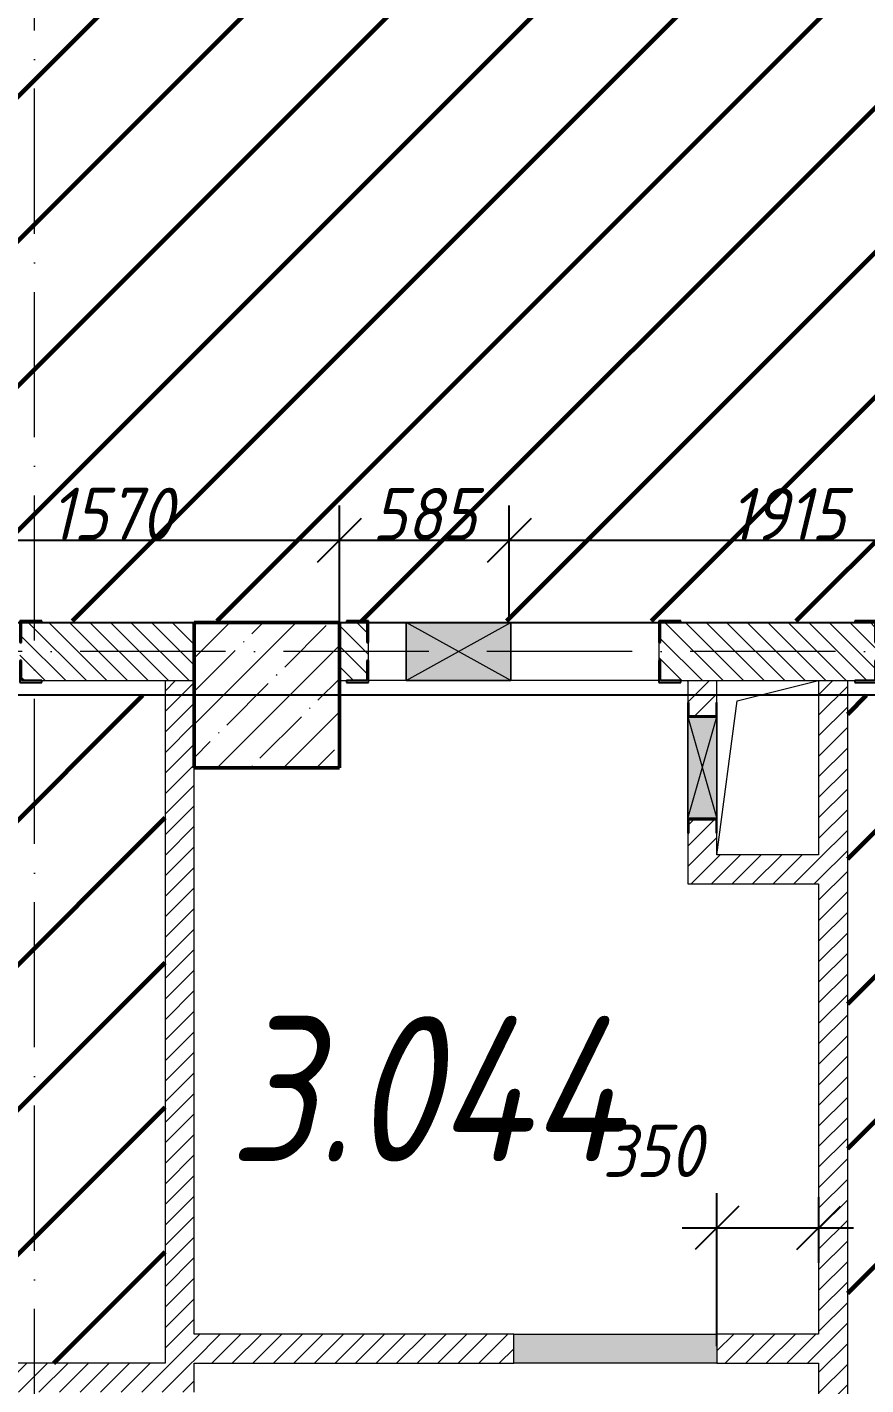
# Model space of a CAD drawing. Header units: millimetres. Extents: x -606178 to 312196, y -19338 to 632709.
# Drawn here: x -130890 to -128002, y 455251 to 459925 of the extents above; entities that cross this region are included whole.
import ezdxf

# ---------------------------------------------------------------- set-up
doc = ezdxf.new("R2010")
doc.units = ezdxf.units.MM
doc.linetypes.add('50_200_ШТРИХ_1Т_ш5_п1_п1_', pattern=[700, 500, -100, 0, -100])
for name, color, linetype, lineweight in [('6.4.1) Окр пт с инж. ПТ2.16', 3, 'Continuous', 60), ('A-____-____-DIMS', 7, 'Continuous', 9), ('A-DETL-GENF-OTLN', 7, 'Continuous', 9), ('A-GENM-____-MCUT', 7, 'Continuous', 25), ('A-GENM-____-OTLN', 7, 'Continuous', 9), ('A-GENM-____-OTLN-1', 7, 'Continuous', 25), ('A-GLAZ-____-OTLN', 7, 'Continuous', 9), ('A-WALL-____-MCUT-3', 7, 'Continuous', 9), ('A-WALL-____-PATT-1', 7, 'Continuous', 9), ('A-WALL-FNSH-MCUT-1', 7, 'Continuous', 9), ('I-WALL-____-OTLN', 7, 'Continuous', 9), ('S-COLS-____-MCUT', 7, 'Continuous', 50), ('S-COLS-____-OTLN', 7, 'Continuous', 9), ('S-GRID-____-OTLN-1', 7, '50_200_ШТРИХ_1Т_ш5_п1_п1_', 9), ('Марки помещений', 7, 'Continuous', 9)]:
    doc.layers.add(name, color=color, linetype=linetype, lineweight=lineweight)
doc.styles.add('ISOCPEUR_I_10', font='isocpeui.ttf', dxfattribs={"width": 0.9, "height": 180})
doc.styles.add('ISOCPEUR_I_2', font='isocpeui.ttf', dxfattribs={"width": 0.85, "height": 2.3})
doc.dimstyles.new('ISO-1_8_0_9К_СРЕДНИЙ_Кладочные_3', dxfattribs={"dimscale": 304.8, "dimtxt": 179.276612, "dimasz": 0.492126, "dimexe": 0.393701, "dimexo": 0, "dimgap": 0, "dimtad": 1, "dimdec": 3, "dimrnd": 0.001, "dimdsep": 46, "dimtxsty": 'ISOCPEUR_I_10', "dimblk1": 'OBLIQUE', "dimblk2": 'OBLIQUE', "dimsah": 1, "dimcen": 0.09, "dimdle": 0.393701, "dimazin": 0, "dimtfac": 1, "dimtdec": 4, "dimtix": 1, "dimtmove": 0, "dimatfit": 3, "dimfxl": 1, "dimtvp": 1, "dimtolj": 1, "dimtzin": 0, "dimarcsym": 2})
doc.dimstyles.new('ISO-1_8_0_9К_СРЕДНИЙ_Кладочные_4', dxfattribs={"dimscale": 304.8, "dimtxt": 179.276612, "dimasz": 0.492126, "dimexe": 0.393701, "dimexo": 0, "dimgap": 0, "dimtad": 1, "dimdec": 3, "dimrnd": 0.001, "dimdsep": 46, "dimtxsty": 'ISOCPEUR_I_10', "dimblk1": 'OBLIQUE', "dimblk2": 'OBLIQUE', "dimsah": 1, "dimcen": 0.09, "dimdle": 0.393701, "dimazin": 0, "dimtfac": 1, "dimtdec": 4, "dimtix": 1, "dimtmove": 1, "dimatfit": 3, "dimfxl": 1, "dimtvp": 1, "dimtolj": 1, "dimtzin": 0, "dimarcsym": 2})
pattern_1 = [(135, (-140714.89, 451794.26), (-35.35534, -35.35534), [])]
pattern_2 = [(45, (-140714.89, 451794.26), (-35.35534, 35.35534), [])]

# ---------------------------------------------------------------- blocks, each defined once
blk = doc.blocks.new('BSC_Колонна _Прямоугольная - 500х500-V70-АР1_План отверстий 3 этажа в осях 1-64_А-ГГ')
at = {"layer": 'S-COLS-____-OTLN'}
h = blk.add_hatch(dxfattribs=at)
h.set_pattern_fill('FP_107', color=256, style=0, pattern_type=2)
h.set_pattern_definition([(45, (-10650, -5831.04), (-114.0493, 114.0493), []), (45, (-10535.95, -5831.04), (-114.0493, 114.0493), [201.612, -40.322, 3.353, -36.97])])
h.paths.add_polyline_path([(-58.9, -250), (250, -250), (250, 250), (-250, 250), (-250, -250)], flags=0)
at = {"layer": 'S-COLS-____-MCUT'}
for p, q in [((250, 250), (-250, 250)), ((-250, 250), (-250, -250)), ((250, -250), (250, 250)), ((-250, -250), (250, -250))]:
    blk.add_line(p, q, dxfattribs=at)
blk = doc.blocks.new('Фахверк_СКБ_Уголок - 200_3960_зеркало-28268689-АР1_План отверстий 3 этажа в осях 1-64_А-ГГ')
at = {"layer": 'A-GENM-____-MCUT'}
for p, q in [((200, 156), (125, 156)), ((125, 156), (125, 81)), ((131, 81), (131, 150)), ((131, 150), (200, 150)), ((200, 150), (200, 156)), ((125, 81), (131, 81)), ((131, 19), (125, 19)), ((125, 19), (125, -56)), ((131, -50), (131, 19)), ((125, -56), (200, -56)), ((200, -50), (131, -50)), ((200, -56), (200, -50))]:
    blk.add_line(p, q, dxfattribs=at)
blk = doc.blocks.new('154_Стойка_СКБ_Уголок - СМ-2180_200-28268025-АР1_План отверстий 3 этажа в осях 1-64_А-ГГ')
at = {"layer": 'A-GENM-____-MCUT'}
for p, q in [((125, 156), (125, 81)), ((200, 156), (125, 156)), ((131, 81), (131, 150)), ((131, 150), (200, 150)), ((200, 150), (200, 156)), ((125, 81), (131, 81)), ((131, 19), (125, 19)), ((125, 19), (125, -56)), ((131, -50), (131, 19)), ((125, -56), (200, -56)), ((200, -50), (131, -50)), ((200, -56), (200, -50))]:
    blk.add_line(p, q, dxfattribs=at)
blk = doc.blocks.new('AR_Отверстие Ниша - Лючок-32406186-АР1_План отверстий 3 этажа в осях 1-64_А-ГГ')
at = {"layer": 'A-GLAZ-____-OTLN'}
blk.add_hatch(color=256, dxfattribs=at).paths.add_polyline_path([(350, -50), (350, 50), (-350, 50), (-350, -50)], flags=0)
for p, q in [((-350, 50), (350, 50)), ((-350, -50), (-350, 50)), ((350, 50), (350, -50)), ((350, -50), (-350, -50))]:
    blk.add_line(p, q, dxfattribs=at)
blk = doc.blocks.new('AR_Отверстие прямоугольное _в плите_ - AR_Отверстие прямоугольное _в плите_-30552533-АР1_План отверстий 3 этажа в осях 1-64_А-ГГ')
at = {"layer": 'A-GENM-____-OTLN'}
for p, q in [((-105, 230), (175, 300)), ((-175, -300), (-105, 230))]:
    blk.add_line(p, q, dxfattribs=at)
blk = doc.blocks.new('AR_Отверстие прямоугольное _в стене_ - AR_Отверстие прямоугольное _в стене__ОВ-36986906-АР1_План отверстий 3 этажа в осях 1-64_А-ГГ')
at = {"layer": 'A-GLAZ-____-OTLN'}
blk.add_hatch(color=256, dxfattribs=at).paths.add_polyline_path([(-175, -47), (-175, -50), (175, -50), (175, 50), (-175, 50), (-175, 47)], flags=0)
at = {"layer": 'A-DETL-GENF-OTLN'}
for p, q in [((-175, 50), (175, 50)), ((175, 50), (-175, -50)), ((-175, 50), (175, -50)), ((175, 50), (-175, 50)), ((175, -50), (-175, -50)), ((-175, -50), (175, -50))]:
    blk.add_line(p, q, dxfattribs=at)
blk = doc.blocks.new('AR_Отверстие прямоугольное _в стене_ - AR_Отверстие прямоугольное _в стене__ОВ-36986394-АР1_План отверстий 3 этажа в осях 1-64_А-ГГ')
at = {"layer": 'A-GLAZ-____-OTLN'}
blk.add_hatch(color=256, dxfattribs=at).paths.add_polyline_path([(-180, 100), (-180, -100), (180, -100), (180, 100)], flags=0)
at = {"layer": 'A-DETL-GENF-OTLN'}
for p, q in [((-180, -100), (-180, 100)), ((-180, 100), (180, 100)), ((180, 100), (-180, -100)), ((-180, 100), (180, -100)), ((180, 100), (-180, 100)), ((-180, 100), (-180, -100)), ((180, 100), (180, -100)), ((180, -100), (180, 100)), ((180, -100), (-180, -100)), ((-180, -100), (180, -100))]:
    blk.add_line(p, q, dxfattribs=at)
blk = doc.blocks.new('154_Фахверк_СКБ_Швеллер - Тип_100_3960_зеркало-29769493-АР1_План отверстий 3 этажа в осях 1-64_А-ГГ')
at = {"layer": 'A-GENM-____-MCUT'}
for p, q in [((175, 50), (125, 50)), ((125, 50), (125, -50)), ((128, 47), (175, 47)), ((128, -47), (128, 47)), ((175, 47), (175, 50)), ((125, -50), (175, -50)), ((175, -47), (128, -47)), ((175, -50), (175, -47))]:
    blk.add_line(p, q, dxfattribs=at)
blk = doc.blocks.new('154_Фахверк_СКБ_Швеллер - Тип_100_3960-28331862-АР1_План отверстий 3 этажа в осях 1-64_А-ГГ')
at = {"layer": 'A-GENM-____-MCUT'}
for p, q in [((175, 50), (125, 50)), ((125, 50), (125, -50)), ((128, 47), (175, 47)), ((128, -47), (128, 47)), ((175, 47), (175, 50)), ((125, -50), (175, -50)), ((175, -47), (128, -47)), ((175, -50), (175, -47))]:
    blk.add_line(p, q, dxfattribs=at)
blk = doc.blocks.new('_Oblique')
at = {"color": 0, "linetype": 'ByBlock', "lineweight": -2}
blk.add_line((-0.5, -0.5), (0.5, 0.5), dxfattribs=at)
blk = doc.blocks.new('*D5122')
at = {"layer": 'A-____-____-DIMS', "color": 0, "lineweight": -2, "transparency": 16777216}
for p, q in [((-128514.9, 455384.4), (-128514.9, 455911.4)), ((-128164.9, 455897.5), (-128164.9, 455671.4)), ((-128634.9, 455791.4), (-128044.9, 455791.4))]:
    blk.add_line(p, q, dxfattribs=at)
at = {"layer": 'Defpoints', "color": 0, "transparency": 16777216}
for p in [(-128164.9, 455897.5), (-128164.9, 455791.4), (-128514.9, 455384.4)]:
    blk.add_point(p, dxfattribs=at)
at = {"layer": 'A-____-____-DIMS', "color": 0, "lineweight": -2, "transparency": 16777216, "xscale": 150, "yscale": 150, "zscale": 150, "rotation": 180}
blk.add_blockref('_Oblique', (-128514.9, 455791.4), dxfattribs=at)
at = {"layer": 'A-____-____-DIMS', "color": 0, "lineweight": -2, "transparency": 16777216, "xscale": 150, "yscale": 150, "zscale": 150}
blk.add_blockref('_Oblique', (-128164.9, 455791.4), dxfattribs=at)
at = {"layer": 'A-____-____-DIMS', "color": 0, "transparency": 16777216, "insert": (-128909.3, 456146.5), "char_height": 180, "width": 409.578, "attachment_point": 1, "line_spacing_factor": 1.149209, "style": 'ISOCPEUR_I_10'}
blk.add_mtext('\\A1;350', dxfattribs=at)
blk = doc.blocks.new('*D5165')
at = {"layer": 'A-____-____-DIMS', "color": 0, "lineweight": -2, "transparency": 16777216}
for p, q in [((-131384.9, 457875.3), (-131384.9, 458278.5)), ((-129814.9, 457875.3), (-129814.9, 458278.5)), ((-131504.9, 458158.5), (-129694.9, 458158.5))]:
    blk.add_line(p, q, dxfattribs=at)
at = {"layer": 'Defpoints', "color": 0, "transparency": 16777216}
for p in [(-129814.9, 458158.5), (-131384.9, 457875.3), (-129814.9, 457875.3)]:
    blk.add_point(p, dxfattribs=at)
at = {"layer": 'A-____-____-DIMS', "color": 0, "lineweight": -2, "transparency": 16777216, "xscale": 150, "yscale": 150, "zscale": 150, "rotation": 180}
blk.add_blockref('_Oblique', (-131384.9, 458158.5), dxfattribs=at)
at = {"layer": 'A-____-____-DIMS', "color": 0, "lineweight": -2, "transparency": 16777216, "xscale": 150, "yscale": 150, "zscale": 150}
blk.add_blockref('_Oblique', (-129814.9, 458158.5), dxfattribs=at)
at = {"layer": 'A-____-____-DIMS', "color": 0, "transparency": 16777216, "insert": (-130599.9, 458249.6), "char_height": 180, "width": 504.733, "attachment_point": 5, "style": 'ISOCPEUR_I_10'}
blk.add_mtext('\\A1;1570', dxfattribs=at)
blk = doc.blocks.new('*D5166')
at = {"layer": 'A-____-____-DIMS', "color": 0, "lineweight": -2, "transparency": 16777216}
for p, q in [((-129814.9, 457875.3), (-129814.9, 458278.5)), ((-129229.9, 457881.3), (-129229.9, 458278.5)), ((-129934.9, 458158.5), (-129109.9, 458158.5))]:
    blk.add_line(p, q, dxfattribs=at)
at = {"layer": 'Defpoints', "color": 0, "transparency": 16777216}
for p in [(-129229.9, 458158.5), (-129229.9, 457881.3), (-129814.9, 457875.3)]:
    blk.add_point(p, dxfattribs=at)
at = {"layer": 'A-____-____-DIMS', "color": 0, "lineweight": -2, "transparency": 16777216, "xscale": 150, "yscale": 150, "zscale": 150, "rotation": 180}
blk.add_blockref('_Oblique', (-129814.9, 458158.5), dxfattribs=at)
at = {"layer": 'A-____-____-DIMS', "color": 0, "lineweight": -2, "transparency": 16777216, "xscale": 150, "yscale": 150, "zscale": 150}
blk.add_blockref('_Oblique', (-129229.9, 458158.5), dxfattribs=at)
at = {"layer": 'A-____-____-DIMS', "color": 0, "transparency": 16777216, "insert": (-129522.4, 458248.5), "char_height": 180, "width": 409.578, "attachment_point": 5, "style": 'ISOCPEUR_I_10'}
blk.add_mtext('\\A1;585', dxfattribs=at)
blk = doc.blocks.new('*D5167')
at = {"layer": 'A-____-____-DIMS', "color": 0, "lineweight": -2, "transparency": 16777216}
for p, q in [((-129229.9, 457881.3), (-129229.9, 458278.5)), ((-127314.9, 457875.3), (-127314.9, 458278.5)), ((-129349.9, 458158.5), (-127194.9, 458158.5))]:
    blk.add_line(p, q, dxfattribs=at)
at = {"layer": 'Defpoints', "color": 0, "transparency": 16777216}
for p in [(-127314.9, 458158.5), (-129229.9, 457881.3), (-127314.9, 457875.3)]:
    blk.add_point(p, dxfattribs=at)
at = {"layer": 'A-____-____-DIMS', "color": 0, "lineweight": -2, "transparency": 16777216, "xscale": 150, "yscale": 150, "zscale": 150, "rotation": 180}
blk.add_blockref('_Oblique', (-129229.9, 458158.5), dxfattribs=at)
at = {"layer": 'A-____-____-DIMS', "color": 0, "lineweight": -2, "transparency": 16777216, "xscale": 150, "yscale": 150, "zscale": 150}
blk.add_blockref('_Oblique', (-127314.9, 458158.5), dxfattribs=at)
at = {"layer": 'A-____-____-DIMS', "color": 0, "transparency": 16777216, "insert": (-128272.4, 458248.5), "char_height": 180, "width": 463.361, "attachment_point": 5, "style": 'ISOCPEUR_I_10'}
blk.add_mtext('\\A1;1915', dxfattribs=at)

msp = doc.modelspace()

# ---------------------------------------------------------------- hatches: boundary and pattern name
at = {"layer": '6.4.1) Окр пт с инж. ПТ2.16'}
h = msp.add_hatch(dxfattribs=at)
h.set_pattern_fill('ANSI31', color=256, scale=111)
h.paths.add_polyline_path([(-102414.891, 460775.3011), (-102914.891, 460775.3011), (-102914.891, 461025.3011), (-104714.891, 461025.3011), (-104714.891, 461019.3011), (-104789.891, 461019.3011), (-105214.891, 461023.3811), (-105214.891, 460925.3011), (-105414.891, 460925.3011), (-105414.891, 460775.3011), (-105914.891, 460775.3011), (-105914.891, 461025.3011), (-107714.891, 461025.3011), (-107714.891, 461019.3011), (-107789.891, 461019.3011), (-108839.891, 461025.3011), (-108839.891, 461019.3011), (-108914.891, 461019.3011), (-110714.891, 461025.3011), (-110714.891, 461019.3011), (-110789.891, 461019.3011), (-111414.891, 461025.3011), (-111414.891, 460775.3011), (-111914.891, 460775.3011), (-111914.891, 461025.3011), (-113714.891, 461025.3011), (-113714.891, 461019.3011), (-113789.891, 461019.3011), (-114214.891, 461023.3811), (-114214.891, 460925.3011), (-114414.891, 460925.3011), (-114414.891, 460775.3011), (-114914.891, 460775.3011), (-114914.891, 461025.3011), (-121964.891, 461025.3011), (-123114.891, 461025.3011), (-123114.891, 461275.3011), (-125679.3407, 461275.3011, -0.683488624), (-125772.5126, 461275.3011), (-131114.891, 461275.3011), (-131114.891, 461025.3011), (-135114.891, 461025.3011), (-142664.891, 461025.3011), (-142664.891, 460775.3011), (-142914.891, 460775.3011), (-142914.891, 460450.3011), (-142908.891, 460450.3011), (-142908.891, 460375.3011), (-142914.891, 458575.3011), (-142908.891, 458575.3011), (-142908.891, 458500.3011), (-142911.691, 458325.3011), (-142814.891, 458325.3011), (-142814.891, 458125.3011), (-142664.891, 458125.3011), (-142664.891, 457875.3011), (-134889.891, 457875.3011), (-134889.891, 457881.3011), (-134814.891, 457881.3011), (-133664.891, 457881.2181), (-133664.891, 457881.3011), (-133589.891, 457881.3011), (-132139.891, 457881.1949), (-132139.891, 457881.3011), (-132064.891, 457881.3011), (-130914.891, 457881.2153), (-130914.891, 457881.3011), (-130839.891, 457881.3011), (-129789.891, 457881.2215), (-129789.891, 457881.3011), (-129714.891, 457881.3011), (-128714.891, 457881.2242), (-128714.891, 457881.3011), (-128639.891, 457881.3011), (-128039.891, 457881.2543), (-128039.891, 457881.3011), (-127964.891, 457881.3011), (-126814.891, 457881.2106), (-126814.891, 457881.3011), (-126739.891, 457881.3011), (-121714.891, 457880.8993), (-121714.891, 457881.3011), (-121639.891, 457881.3011), (-117089.891, 457880.9107), (-117089.891, 457881.3011), (-117014.891, 457881.3011), (-115314.891, 457881.1449), (-115314.891, 457881.3011), (-115239.891, 457881.3011), (-111389.891, 457880.9375), (-111389.891, 457881.3011), (-111236.891, 457881.3011), (-111224.891, 457875.3011), (-110824.891, 457875.3011), (-110614.891, 457875.3011), (-110614.891, 457881.3011), (-110539.891, 457881.3011), (-110389.891, 457881.2858), (-110389.891, 457881.3011), (-110314.891, 457881.3011), (-109614.891, 457881.2295), (-109614.891, 457881.3011), (-109539.891, 457881.3011), (-107739.891, 457881.1144), (-107739.891, 457881.3011), (-107664.891, 457881.3011), (-106514.891, 457881.1778), (-106514.891, 457881.3011), (-106439.891, 457881.3011), (-102414.891, 457880.8598)])
h.paths.add_polyline_path([(-68864.891, 460775.3011), (-69364.891, 460775.3011), (-69364.891, 461025.3011), (-71864.891, 461025.3011), (-71864.891, 460775.3011), (-72364.891, 460775.3011), (-72364.891, 460925.3011), (-72564.891, 460925.3011), (-72539.891, 461000.3011), (-72364.891, 461025.3011), (-72364.891, 461275.3011), (-72708.891, 461275.3011), (-72708.891, 461206.3011), (-72714.891, 461094.3011), (-72714.891, 461275.3011), (-77864.891, 461275.3011), (-77864.891, 460996.7297), (-77664.891, 461025.3011), (-77664.891, 460925.3011), (-77864.891, 460925.3011), (-77864.891, 460775.3011), (-78364.891, 460775.3011), (-78364.891, 460925.3011), (-78564.891, 460925.3011), (-78564.891, 461025.3011), (-80514.891, 461025.3011), (-80514.891, 461019.3011), (-80589.891, 461019.3011), (-80864.891, 461025.3011), (-80864.891, 460775.3011), (-81364.891, 460775.3011), (-81364.891, 461025.3011), (-81639.891, 461025.3011), (-81639.891, 461019.3011), (-81714.891, 461019.3011), (-81714.891, 461025.3011), (-83514.891, 461025.3011), (-83514.891, 461019.3011), (-83589.891, 461019.3011), (-84639.891, 461025.3011), (-84639.891, 461019.3011), (-84714.891, 461019.3011), (-86514.891, 461025.3011), (-86514.891, 461019.3011), (-86664.891, 461019.3011), (-86664.891, 460925.3011), (-86864.891, 460925.3011), (-86864.891, 460775.3011), (-87364.891, 460775.3011), (-87364.891, 460925.3011), (-87564.891, 460925.3011), (-87539.891, 461000.3011), (-87364.891, 461025.3011), (-87364.891, 461275.3011), (-87708.891, 461275.3011), (-87708.891, 461206.3011), (-87714.891, 461094.3011), (-87714.891, 461275.3011), (-89514.891, 461275.3011), (-89514.891, 461206.3011), (-89514.891, 461094.3011), (-89514.891, 461019.3011), (-89589.891, 461019.3011), (-89864.891, 461025.3011), (-89864.891, 460775.3011), (-90364.891, 460775.3011), (-90364.891, 460925.3011), (-90564.891, 460925.3011), (-90539.891, 461000.3011), (-90364.891, 461025.3011), (-90364.891, 461275.3011), (-90708.891, 461275.3011), (-90708.891, 461206.3011), (-90714.891, 461094.3011), (-90714.891, 461275.3011), (-92514.891, 461275.3011), (-92514.891, 461206.3011), (-92514.891, 461094.3011), (-92514.891, 461019.3011), (-92589.891, 461019.3011), (-93639.891, 461025.3011), (-93639.891, 461019.3011), (-93714.891, 461019.3011), (-93714.891, 461025.3011), (-95514.891, 461025.3011), (-95514.891, 461019.3011), (-95664.891, 461019.3011), (-95664.891, 460925.3011), (-95864.891, 460925.3011), (-95864.891, 460775.3011), (-96364.891, 460775.3011), (-96364.891, 460925.3011), (-96564.891, 460925.3011), (-96539.891, 461000.3011), (-96364.891, 461025.3011), (-96364.891, 461275.3011), (-96708.891, 461275.3011), (-96708.891, 461206.3011), (-96714.891, 461094.3011), (-96714.891, 461275.3011), (-98514.891, 461275.3011), (-98514.891, 461206.3011), (-98514.891, 461094.3011), (-98514.891, 461019.3011), (-98589.891, 461019.3011), (-98864.891, 461025.3011), (-98864.891, 460775.3011), (-99364.891, 460775.3011), (-99364.891, 460925.3011), (-99564.891, 460925.3011), (-99539.891, 461000.3011), (-99364.891, 461025.3011), (-99364.891, 461275.3011), (-99708.891, 461275.3011), (-99708.891, 461206.3011), (-99714.891, 461094.3011), (-99714.891, 461275.3011), (-101514.891, 461275.3011), (-101514.891, 461206.3011), (-101514.891, 461094.3011), (-101514.891, 461019.3011), (-101589.891, 461019.3011), (-101864.891, 461025.3011), (-101864.891, 460775.3011), (-102364.891, 460775.3011), (-102364.891, 457875.3011), (-98339.891, 457875.3011), (-98339.891, 457881.3011), (-98264.891, 457881.3011), (-96564.891, 457881.082), (-96564.891, 457881.3011), (-96489.891, 457881.3011), (-95164.891, 457881.1236), (-95164.891, 457881.3011), (-95089.891, 457881.3011), (-94989.891, 457881.2873), (-94989.891, 457881.3011), (-94914.891, 457881.3011), (-93114.891, 457881.0511), (-93114.891, 457881.3011), (-93039.891, 457881.3011), (-86539.891, 457880.3574), (-86539.891, 457881.3011), (-86464.891, 457881.3011), (-84764.891, 457881.0076), (-84764.891, 457881.3011), (-84689.891, 457881.3011), (-84039.891, 457881.1829), (-84039.891, 457881.3011), (-83964.891, 457881.3011), (-83064.891, 457881.1337), (-83064.891, 457881.3011), (-82989.891, 457881.3011), (-77539.891, 457880.2556), (-77539.891, 457881.3011), (-77464.891, 457881.3011), (-75764.891, 457880.905), (-75764.891, 457881.3011), (-75689.891, 457881.3011), (-71739.891, 457880.3126), (-71739.891, 457881.3011), (-71664.891, 457881.3011), (-70764.891, 457881.0305), (-70764.891, 457881.3011), (-70689.891, 457881.3011), (-68864.891, 457880.7241)])
h.paths.add_polyline_path([(-99708.891, 461025.3011), (-99639.891, 461025.3011), (-99639.891, 461019.3011), (-99708.891, 461019.3011)], flags=16)
h.paths.add_polyline_path([(-96708.891, 461025.3011), (-96639.891, 461025.3011), (-96639.891, 461019.3011), (-96708.891, 461019.3011)], flags=16)
h.paths.add_polyline_path([(-90708.891, 461025.3011), (-90639.891, 461025.3011), (-90639.891, 461019.3011), (-90708.891, 461019.3011)], flags=16)
h.paths.add_polyline_path([(-87708.891, 461025.3011), (-87639.891, 461025.3011), (-87639.891, 461019.3011), (-87708.891, 461019.3011)], flags=16)
h.paths.add_polyline_path([(-72708.891, 461025.3011), (-72639.891, 461025.3011), (-72639.891, 461019.3011), (-72708.891, 461019.3011)], flags=16)
h.paths.add_polyline_path([(-51664.891, 460775.3011), (-53919.891, 460775.3011), (-53919.891, 460769.3011), (-53994.891, 460769.3011), (-53994.891, 460775.3011), (-55144.891, 460775.3011), (-55144.891, 460769.3011), (-55219.891, 460769.3011), (-60489.891, 460775.3011), (-60489.891, 460769.3011), (-60564.891, 460769.3011), (-61714.891, 460775.3011), (-61714.891, 460769.3011), (-61789.891, 460769.3011), (-62714.891, 460775.3011), (-63214.891, 460775.3011), (-64289.891, 460775.3011), (-64289.891, 460769.3011), (-64364.891, 460769.3011), (-64364.891, 460775.3011), (-65514.891, 460775.3011), (-65514.891, 460769.3011), (-65589.891, 460769.3011), (-65714.891, 460775.3011), (-66214.891, 460775.3011), (-66214.891, 461025.3011), (-68314.891, 461025.3011), (-68314.891, 460775.3011), (-68814.891, 460775.3011), (-68814.891, 457875.3011), (-68314.891, 457875.3011), (-67989.891, 457875.3011), (-67989.891, 457881.3011), (-67914.891, 457881.3011), (-66214.891, 457880.6715), (-66214.891, 457881.3011), (-66139.891, 457881.3011), (-62489.891, 457879.7829), (-62489.891, 457881.3011), (-62414.891, 457881.3011), (-61714.891, 457880.9086), (-61714.891, 457881.3011), (-61639.891, 457881.3011), (-61489.891, 457881.2104), (-61489.891, 457881.3011), (-61414.891, 457881.3011), (-60714.891, 457880.8681), (-60714.891, 457881.3011), (-60639.891, 457881.3011), (-60489.891, 457881.2003), (-60489.891, 457881.3011), (-60414.891, 457881.3011), (-51714.891, 457875.3011), (-51664.891, 457875.3011), (-51664.891, 458575.3011)])
h = msp.add_hatch(dxfattribs=at)
h.set_pattern_fill('ANSI31', color=256, scale=111)
h.paths.add_polyline_path([(-126420.891, 454549.3011), (-126414.891, 454725.3011), (-126814.891, 454725.3011), (-126864.891, 454725.3011), (-126864.891, 454825.3011), (-126814.891, 454825.3011), (-126414.891, 454825.3011), (-126414.891, 456751.3011), (-126420.891, 456751.3011), (-126420.891, 457099.3011), (-126415.4118, 457625.3011), (-128064.891, 457625.3011), (-128064.891, 454975.3011), (-128064.891, 454725.3011), (-130214.891, 454725.3011), (-130214.891, 452775.3011), (-130214.891, 452375.3011), (-130214.891, 452325.3011), (-130214.891, 450375.3011), (-129814.891, 450375.3011), (-129814.891, 450125.3011), (-127989.891, 450125.3011), (-127989.891, 450131.3011), (-127914.891, 450131.3011), (-127914.891, 450125.3011), (-126914.891, 450125.3011), (-126914.891, 450131.3011), (-126839.891, 450131.3011), (-126514.891, 450127.5868), (-126514.891, 450225.3011), (-126414.891, 450225.3011), (-126414.891, 452275.3011), (-126414.891, 452325.3011), (-126414.891, 454001.3011), (-126420.891, 454001.3011)])
h.paths.add_polyline_path([(-133264.891, 457275.3011), (-133264.891, 457575.3011), (-133264.891, 457625.3011), (-134914.891, 457625.3011), (-134914.891, 457375.3011), (-135164.891, 457375.3011), (-135164.891, 450375.3011), (-134914.891, 450375.3011), (-134914.891, 450225.3011), (-134714.891, 450225.3011), (-134714.891, 450125.3011), (-134389.891, 450125.3011), (-134389.891, 450131.3011), (-134314.891, 450131.3011), (-134314.891, 450125.3011), (-133314.891, 450125.3011), (-133314.891, 450131.3011), (-133239.891, 450131.3011), (-130814.891, 450126.3268), (-130814.891, 450375.3011), (-130814.891, 450775.3011), (-130814.891, 452325.3011), (-130814.891, 452375.3011), (-130814.891, 454175.3011), (-130814.891, 454575.3011), (-130814.891, 454625.3011), (-130814.891, 454725.3011), (-132964.891, 454725.3011), (-133914.891, 454725.3011), (-133964.891, 454725.3011), (-133964.891, 454825.3011), (-133914.891, 454825.3011), (-133264.891, 454825.3011)])
h.paths.add_polyline_path([(-130414.891, 457625.3011), (-132814.891, 457625.3011), (-132814.891, 455325.3011), (-132164.891, 455325.3011), (-131664.891, 455325.3011), (-130414.891, 455325.3011)])
at = {"layer": 'A-WALL-____-PATT-1'}
h = msp.add_hatch(dxfattribs=at)
h.set_pattern_fill('FP_6', color=256, style=0, pattern_type=2)
h.set_pattern_definition(pattern_1)
h.paths.add_polyline_path([(-130908.891, 457675.3011), (-130314.891, 457675.3011), (-130314.891, 457875.3011), (-130908.891, 457875.3011), (-130908.891, 457806.3011), (-130914.891, 457806.3011), (-130914.891, 457744.3011), (-130908.891, 457744.3011)], flags=0)
h.paths.add_polyline_path([(-133658.7107, 457675.3011), (-132070.891, 457675.3011), (-132070.891, 457744.3011), (-132064.891, 457744.3011), (-132064.891, 457806.3011), (-132070.891, 457806.3011), (-132070.891, 457875.3011), (-133658.891, 457875.3011), (-133658.891, 457806.3011), (-133664.891, 457806.3011), (-133664.891, 457744.3011), (-133658.891, 457744.3011), (-133658.891, 457675.3011)], flags=0)
h.paths.add_polyline_path([(-134914.891, 457675.3011), (-134820.891, 457675.3011), (-134820.891, 457744.3011), (-134814.891, 457744.3011), (-134814.891, 457806.3011), (-134820.891, 457806.3011), (-134820.891, 457875.3011), (-134914.891, 457875.3011), (-134914.891, 457769.3011)], flags=0)
h = msp.add_hatch(dxfattribs=at)
h.set_pattern_fill('FP_6', color=256, style=0, pattern_type=2)
h.set_pattern_definition(pattern_1)
h.paths.add_polyline_path([(-126314.891, 457675.3011), (-126314.891, 457875.3011), (-126808.891, 457875.3011), (-126808.891, 457806.3011), (-126814.891, 457806.3011), (-126814.891, 457744.3011), (-126808.891, 457744.3011), (-126808.891, 457675.3011), (-126588.8536, 457675.3011)], flags=0)
h.paths.add_polyline_path([(-128356.3179, 457675.3011), (-127970.891, 457675.3011), (-127970.891, 457744.3011), (-127964.891, 457744.3011), (-127964.891, 457806.3011), (-127970.891, 457806.3011), (-127970.891, 457875.3011), (-128708.891, 457875.3011), (-128708.891, 457806.3011), (-128714.891, 457806.3011), (-128714.891, 457744.3011), (-128708.891, 457744.3011), (-128708.891, 457675.3011), (-128639.891, 457675.3011)], flags=0)
h.paths.add_polyline_path([(-129814.891, 457675.3011), (-129720.891, 457675.3011), (-129720.891, 457744.3011), (-129714.891, 457744.3011), (-129714.891, 457806.3011), (-129720.891, 457806.3011), (-129720.891, 457875.3011), (-129814.891, 457875.3011), (-129814.891, 457688.4947)], flags=0)
h = msp.add_hatch(dxfattribs=at)
h.set_pattern_fill('FP_5', color=256, style=0, pattern_type=2)
h.set_pattern_definition(pattern_2)
h.paths.add_polyline_path([(-130414.891, 455325.3011), (-130314.891, 455325.3011), (-130314.891, 457675.3011), (-130414.891, 457675.3011), (-130414.891, 455968.434)], flags=0)
h = msp.add_hatch(dxfattribs=at)
h.set_pattern_fill('FP_5', color=256, style=0, pattern_type=2)
h.set_pattern_definition(pattern_2)
h.paths.add_polyline_path([(-128514.891, 456975.3011), (-128514.891, 457150.3011), (-128517.891, 457150.3011), (-128517.891, 457197.3011), (-128611.891, 457197.3011), (-128611.891, 457150.3011), (-128614.891, 457150.3011), (-128614.891, 456975.3011)], flags=0)
h.paths.add_polyline_path([(-128517.891, 457553.3011), (-128517.891, 457600.3011), (-128514.891, 457600.3011), (-128514.891, 457675.3011), (-128614.891, 457675.3011), (-128614.891, 457600.3011), (-128611.891, 457600.3011), (-128611.891, 457553.3011), (-128594.5576, 457553.3011)], flags=0)
h = msp.add_hatch(dxfattribs=at)
h.set_pattern_fill('FP_5', color=256, style=0, pattern_type=2)
h.set_pattern_definition(pattern_2)
h.paths.add_polyline_path([(-128064.891, 454975.3011), (-128064.891, 457675.3011), (-128164.891, 457675.3011), (-128164.891, 454975.3011)], flags=0)
h = msp.add_hatch(dxfattribs=at)
h.set_pattern_fill('FP_5', color=256, style=0, pattern_type=2)
h.set_pattern_definition(pattern_2)
h.paths.add_polyline_path([(-128164.891, 456975.3011), (-128164.891, 457075.3011), (-128514.891, 457075.3011), (-128514.891, 456975.3011), (-128356.3179, 456975.3011)], flags=0)
h = msp.add_hatch(dxfattribs=at)
h.set_pattern_fill('FP_5', color=256, style=0, pattern_type=2)
h.set_pattern_definition(pattern_2)
h.paths.add_polyline_path([(-128356.3179, 455325.3011), (-128164.891, 455325.3011), (-128164.891, 455425.3011), (-128514.891, 455425.3011), (-128514.891, 455325.3011)], flags=0)
h.paths.add_polyline_path([(-129214.891, 455325.3011), (-129214.891, 455425.3011), (-130314.891, 455425.3011), (-130314.891, 455325.3011), (-130123.7821, 455325.3011)], flags=0)
h = msp.add_hatch(dxfattribs=at)
h.set_pattern_fill('FP_5', color=256, style=0, pattern_type=2)
h.set_pattern_definition(pattern_2)
h.paths.add_polyline_path([(-130314.891, 455225.3011), (-130314.891, 455325.3011), (-131664.891, 455325.3011), (-131664.891, 455225.3011)], flags=0)
h.paths.add_polyline_path([(-132164.891, 455225.3011), (-132164.891, 455325.3011), (-132914.891, 455325.3011), (-132914.891, 455225.3011)], flags=0)

# ---------------------------------------------------------------- linework, layer by layer
msp.add_lwpolyline([(-51714.891, 457625.3011), (-142664.891, 457625.3011), (-142664.891, 457875.3011), (-51714.891, 457875.3011)], close=True)
at = {"layer": 'A-WALL-____-MCUT-3'}
for p, q in [((-130314.891, 457875.3011), (-130839.891, 457875.3011)), ((-129789.891, 457875.3011), (-129814.891, 457875.3011)), ((-128039.891, 457875.3011), (-128639.891, 457875.3011)), ((-129714.891, 457744.3011), (-129714.891, 457806.3011)), ((-128714.891, 457806.3011), (-128714.891, 457744.3011)), ((-130839.891, 457675.3011), (-130314.891, 457675.3011)), ((-129814.891, 457675.3011), (-129789.891, 457675.3011)), ((-128639.891, 457675.3011), (-128039.891, 457675.3011))]:
    msp.add_line(p, q, dxfattribs=at)
at = {"layer": 'A-WALL-FNSH-MCUT-1'}
for p, q in [((-130414.891, 457675.3011), (-130414.891, 455325.3011)), ((-128614.891, 457675.3011), (-128614.891, 457600.3011)), ((-128514.891, 457600.3011), (-128514.891, 457675.3011)), ((-128164.891, 457675.3011), (-128164.891, 457075.3011)), ((-128064.891, 454975.3011), (-128064.891, 457675.3011)), ((-130314.891, 455425.3011), (-130314.891, 457375.3011)), ((-128614.891, 457150.3011), (-128614.891, 456975.3011)), ((-128514.891, 457075.3011), (-128514.891, 457150.3011)), ((-128164.891, 457075.3011), (-128514.891, 457075.3011)), ((-128614.891, 456975.3011), (-128164.891, 456975.3011)), ((-128164.891, 456975.3011), (-128164.891, 455425.3011)), ((-129214.891, 455425.3011), (-130314.891, 455425.3011)), ((-128164.891, 455425.3011), (-128514.891, 455425.3011)), ((-130414.891, 455325.3011), (-131664.891, 455325.3011)), ((-130314.891, 455225.3011), (-130314.891, 455325.3011)), ((-130314.891, 455325.3011), (-129214.891, 455325.3011)), ((-128514.891, 455325.3011), (-128164.891, 455325.3011)), ((-128164.891, 455325.3011), (-128164.891, 454975.3011))]:
    msp.add_line(p, q, dxfattribs=at)
at = {"layer": 'I-WALL-____-OTLN'}
for p, q in [((-129714.891, 457875.3011), (-129584.891, 457875.3011)), ((-129224.891, 457875.3011), (-128714.891, 457875.3011)), ((-129584.891, 457675.3011), (-129714.891, 457675.3011)), ((-128714.891, 457675.3011), (-129224.891, 457675.3011))]:
    msp.add_line(p, q, dxfattribs=at)
at = {"layer": 'S-GRID-____-OTLN-1'}
for p, q in [((-130864.891, 447311.6528), (-130864.891, 501675.2188)), ((-50396.1037, 457775.3011), (-145383.6612, 457775.3011))]:
    msp.add_line(p, q, dxfattribs=at)

# ---------------------------------------------------------------- block references
at = {"layer": 'A-GENM-____-OTLN'}
msp.add_blockref('AR_Отверстие прямоугольное _в плите_ - AR_Отверстие прямоугольное _в плите_-30552533-АР1_План отверстий 3 этажа в осях 1-64_А-ГГ', (-128339.891, 457375.3011), dxfattribs=at)
at = {"layer": 'A-GENM-____-OTLN-1'}
for p in [(-131039.891, 457725.3011), (-128839.891, 457725.3011)]:
    msp.add_blockref('154_Стойка_СКБ_Уголок - СМ-2180_200-28268025-АР1_План отверстий 3 этажа в осях 1-64_А-ГГ', p, dxfattribs=at)
for name, p, rotation in [('Фахверк_СКБ_Уголок - 200_3960_зеркало-28268689-АР1_План отверстий 3 этажа в осях 1-64_А-ГГ', (-129589.891, 457825.3011), 180), ('154_Стойка_СКБ_Уголок - СМ-2180_200-28268025-АР1_План отверстий 3 этажа в осях 1-64_А-ГГ', (-127839.891, 457825.3011), 180), ('154_Фахверк_СКБ_Швеллер - Тип_100_3960_зеркало-29769493-АР1_План отверстий 3 этажа в осях 1-64_А-ГГ', (-128564.891, 457425.3011), 90), ('154_Фахверк_СКБ_Швеллер - Тип_100_3960-28331862-АР1_План отверстий 3 этажа в осях 1-64_А-ГГ', (-128564.891, 457325.3011), 270)]:
    msp.add_blockref(name, p, dxfattribs=dict(at, rotation=rotation))
at = {"layer": 'A-GLAZ-____-OTLN'}
for name, p, rotation in [('AR_Отверстие прямоугольное _в стене_ - AR_Отверстие прямоугольное _в стене__ОВ-36986394-АР1_План отверстий 3 этажа в осях 1-64_А-ГГ', (-129404.891, 457775.3011), 180), ('AR_Отверстие прямоугольное _в стене_ - AR_Отверстие прямоугольное _в стене__ОВ-36986906-АР1_План отверстий 3 этажа в осях 1-64_А-ГГ', (-128564.891, 457375.3011), 90)]:
    msp.add_blockref(name, p, dxfattribs=dict(at, rotation=rotation))
msp.add_blockref('AR_Отверстие Ниша - Лючок-32406186-АР1_План отверстий 3 этажа в осях 1-64_А-ГГ', (-128864.891, 455375.3011), dxfattribs=at)
at = {"layer": 'S-COLS-____-OTLN'}
msp.add_blockref('BSC_Колонна _Прямоугольная - 500х500-V70-АР1_План отверстий 3 этажа в осях 1-64_А-ГГ', (-130064.891, 457625.3011), dxfattribs=at)

# ---------------------------------------------------------------- texts
at = {"layer": 'Марки помещений', "insert": (-130196.1701, 456520.0416), "char_height": 500, "width": 849.78875, "attachment_point": 1, "style": 'ISOCPEUR_I_2'}
msp.add_mtext('3.044', dxfattribs=at)

# ---------------------------------------------------------------- dimensions: what is measured, and where the dimension line sits
at = {"layer": 'A-____-____-DIMS'}
for base, p1, p2, override, picture, middle in [((-129814.891, 458158.4751), (-131384.891, 457875.3011), (-129814.891, 457875.3011), {"dimpost": '<>', "dimfxl": 1570}, '*D5165', (-130599.891, 458249.6342)), ((-129229.891, 458158.4751), (-129814.891, 457875.3011), (-129229.891, 457881.3011), {"dimpost": '<>', "dimfxl": 585.030768}, '*D5166', (-129522.391, 458248.4751)), ((-127314.891, 458158.4751), (-129229.891, 457881.3011), (-127314.891, 457875.3011), {"dimpost": '<>', "dimfxl": 1915.0094}, '*D5167', (-128272.391, 458248.4751))]:
    dim = msp.add_linear_dim(base=base, p1=p1, p2=p2, dimstyle='ISO-1_8_0_9К_СРЕДНИЙ_Кладочные_3', override=override, dxfattribs=at)
    dim.commit()
    dim.dimension.update_dxf_attribs({"geometry": picture, "text_midpoint": middle})
dim = msp.add_linear_dim(base=(-128164.891, 455791.3851), p1=(-128514.891, 455384.4211), p2=(-128164.891, 455897.4512), dimstyle='ISO-1_8_0_9К_СРЕДНИЙ_Кладочные_4', override={"dimpost": '<>', "dimfxl": 621.047342}, dxfattribs=at)
dim.commit()
dim.dimension.update_dxf_attribs({"geometry": '*D5122', "text_midpoint": (-128704.5378, 455906.5472), "dimtype": 160})

doc.saveas('drawing.dxf')
